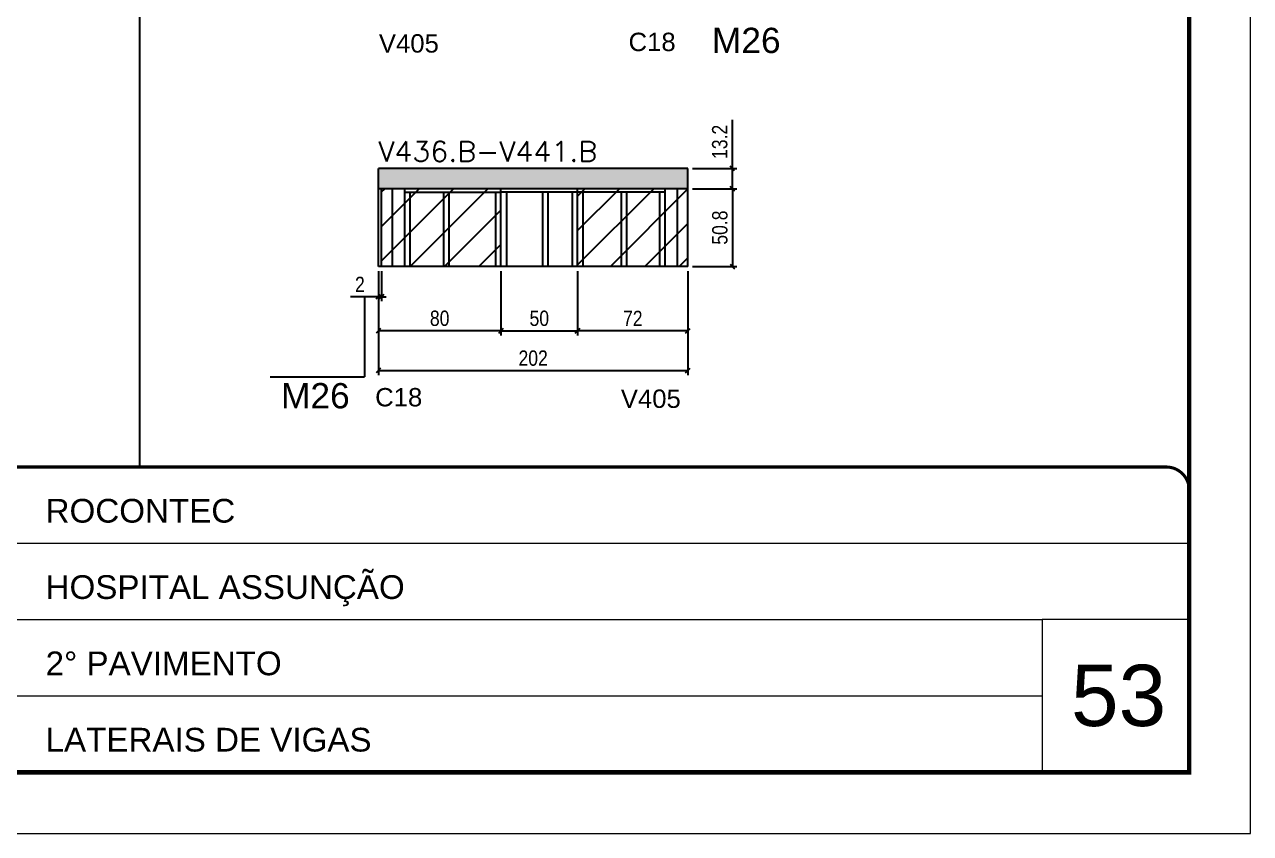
# Model space of a CAD drawing. Extents: x 137137 to 143418, y 10464 to 34486.
# Drawn here: x 137822 to 138622, y 18504 to 19032 of the extents above; entities that cross this region are included whole.
import ezdxf

# ---------------------------------------------------------------- set-up
doc = ezdxf.new("R2010")
doc.units = 0
doc.linetypes.add('CONTINUO', pattern=[0])
doc.linetypes.add('DASHED', pattern=[0.75, 0.5, -0.25])
for name, color, linetype in [('5', 5, 'Continuous'), ('COTA', 241, 'Continuous'), ('NOMENCLATURA', 7, 'Continuous'), ('Painéis', 200, 'Continuous'), ('Reaproveitamento', 251, 'Continuous'), ('SARR_2.2x7', 40, 'Continuous'), ('SARR_3.5x7', 81, 'Continuous')]:
    doc.layers.add(name, color=color, linetype=linetype)
for name, color, linetype, lineweight in [('CARIMBO', 255, 'Continuous', 9), ('Folhas', 255, 'Continuous', 9), ('SARRAFO DE PRESSAO', 251, 'DASHED', 9), ('Texto Seção', 7, 'Continuous', 15)]:
    doc.layers.add(name, color=color, linetype=linetype, lineweight=lineweight)
doc.styles.add('ARIAL', font='arial.ttf')
doc.styles.add('COTA TECNICA', font='techl___.ttf', dxfattribs={"height": 10})
doc.styles.add('REGUA-120', font='ROMANS.shx', dxfattribs={"height": 15})
doc.styles.get("Standard").update_dxf_attribs({"font": 'arial.ttf'})
doc.dimstyles.new('PAINEL', dxfattribs={"dimtxt": 10, "dimasz": 3, "dimexe": 3, "dimexo": 3, "dimgap": 3, "dimtad": 1, "dimdec": 1, "dimzin": 12, "dimdsep": 46, "dimtxsty": 'COTA TECNICA', "dimblk1": 'OBLIQUE', "dimblk2": 'OBLIQUE', "dimsah": 1, "dimcen": 0.9, "dimclrd": 4, "dimclre": 4, "dimclrt": 240, "dimadec": 1, "dimazin": 3, "dimtfac": 1, "dimtdec": 1, "dimtmove": 0, "dimatfit": 3, "dimfxl": 1, "dimtolj": 1, "dimtzin": 12, "dimarcsym": 0})

# ---------------------------------------------------------------- blocks, each defined once
blk = doc.blocks.new('9999999999')
at = {"color": 30, "linetype": 'CONTINUO'}
for p, q in [((98564.56, 34379.64), (99583.98, 34379.64)), ((98564.56, 34329.83), (99487.98, 34329.83)), ((99583.98, 34329.83), (99487.98, 34329.83)), ((99487.98, 34329.83), (99487.98, 34230.21)), ((98564.56, 34280.02), (99487.98, 34280.02))]:
    blk.add_line(p, q, dxfattribs=at)
at = {"color": 30, "linetype": 'CONTINUO', "const_width": 2}
blk.add_lwpolyline([(99583.98, 34230.21), (99583.98, 34414.45, 0.414214), (99568.98, 34429.45), (98228.98, 34429.45, 0.414214), (98213.98, 34414.45), (98213.98, 34245.21, 0.414214), (98228.98, 34230.21), (99583.98, 34230.21)], format="xyb", dxfattribs=at)
at = {"layer": 'Folhas'}
blk.add_lwpolyline([(98138.98, 34190.21), (99623.98, 34190.21), (99623.98, 35240.21), (98138.98, 35240.21)], close=True, dxfattribs=at)
at = {"layer": 'Folhas', "color": 30, "const_width": 3}
blk.add_lwpolyline([(98213.98, 34230.21), (99583.98, 34230.21), (99583.98, 35200.21), (98213.98, 35200.21)], close=True, dxfattribs=at)
at = {"color": 7, "linetype": 'Continuous', "ltscale": 5, "style": 'ARIAL'}
for s, height, p in [('ROCONTEC', 15.483, (98837.68, 34393.13)), ('HOSPITAL ASSUNÇÃO', 15.4829, (98837.68, 34343.32)), ('2° PAVIMENTO', 15.4829, (98837.68, 34293.51)), ('LATERAIS DE VIGAS', 15.4829, (98837.68, 34243.7))]:
    blk.add_text(s, height=height, dxfattribs=at).set_placement(p)
blk = doc.blocks.new('_Oblique')
at = {"color": 0, "linetype": 'ByBlock', "lineweight": -2}
blk.add_line((-0.5, -0.5), (0.5, 0.5), dxfattribs=at)
blk = doc.blocks.new('*D1876')
at = {"layer": 'COTA', "color": 4, "lineweight": -2, "ltscale": 25, "transparency": 16777216}
for p, q in [((138053.14, 18871.4), (138053.14, 18803.44)), ((138255.18, 18871.4), (138255.18, 18803.44)), ((138053.14, 18806.44), (138255.18, 18806.44))]:
    blk.add_line(p, q, dxfattribs=at)
at = {"layer": 'Defpoints', "color": 0, "ltscale": 25, "transparency": 16777216}
for p in [(138053.14, 18874.4), (138255.18, 18874.4), (138255.18, 18806.44)]:
    blk.add_point(p, dxfattribs=at)
at = {"layer": 'COTA', "color": 4, "lineweight": -2, "ltscale": 25, "transparency": 16777216, "xscale": 3, "yscale": 3, "zscale": 3, "rotation": 180}
blk.add_blockref('_Oblique', (138053.14, 18806.44), dxfattribs=at)
at = {"layer": 'COTA', "color": 4, "lineweight": -2, "ltscale": 25, "transparency": 16777216, "xscale": 3, "yscale": 3, "zscale": 3}
blk.add_blockref('_Oblique', (138255.18, 18806.44), dxfattribs=at)
at = {"layer": 'COTA', "color": 240, "ltscale": 25, "transparency": 16777216, "insert": (138154.16, 18814.54), "char_height": 10, "attachment_point": 5, "style": 'COTA TECNICA'}
blk.add_mtext('\\A1;202', dxfattribs=at)
blk = doc.blocks.new('*D1877')
at = {"layer": 'COTA', "color": 4, "lineweight": -2, "ltscale": 25, "transparency": 16777216}
for p, q in [((138183.18, 18871.4), (138183.18, 18829.42)), ((138255.18, 18871.4), (138255.18, 18829.42)), ((138255.18, 18832.42), (138183.18, 18832.42))]:
    blk.add_line(p, q, dxfattribs=at)
at = {"layer": 'Defpoints', "color": 0, "ltscale": 25, "transparency": 16777216}
for p in [(138183.18, 18874.4), (138255.18, 18874.4), (138183.18, 18832.42)]:
    blk.add_point(p, dxfattribs=at)
at = {"layer": 'COTA', "color": 4, "lineweight": -2, "ltscale": 25, "transparency": 16777216, "xscale": 3, "yscale": 3, "zscale": 3, "rotation": 180}
blk.add_blockref('_Oblique', (138183.18, 18832.42), dxfattribs=at)
at = {"layer": 'COTA', "color": 4, "lineweight": -2, "ltscale": 25, "transparency": 16777216, "xscale": 3, "yscale": 3, "zscale": 3}
blk.add_blockref('_Oblique', (138255.18, 18832.42), dxfattribs=at)
at = {"layer": 'COTA', "color": 240, "ltscale": 25, "transparency": 16777216, "insert": (138219.18, 18840.5), "char_height": 10, "attachment_point": 5, "style": 'COTA TECNICA'}
blk.add_mtext('\\A1;72', dxfattribs=at)
blk = doc.blocks.new('*D1627')
at = {"layer": 'COTA', "color": 4, "lineweight": -2, "ltscale": 25, "transparency": 16777216}
for p, q in [((138053.14, 18871.4), (138053.14, 18829.42)), ((138133.18, 18871.4), (138133.18, 18829.42)), ((138133.18, 18832.42), (138053.14, 18832.42))]:
    blk.add_line(p, q, dxfattribs=at)
at = {"layer": 'Defpoints', "color": 0, "ltscale": 25, "transparency": 16777216}
for p in [(138053.14, 18874.4), (138133.18, 18874.4), (138053.14, 18832.42)]:
    blk.add_point(p, dxfattribs=at)
at = {"layer": 'COTA', "color": 4, "lineweight": -2, "ltscale": 25, "transparency": 16777216, "xscale": 3, "yscale": 3, "zscale": 3, "rotation": 180}
blk.add_blockref('_Oblique', (138053.14, 18832.42), dxfattribs=at)
at = {"layer": 'COTA', "color": 4, "lineweight": -2, "ltscale": 25, "transparency": 16777216, "xscale": 3, "yscale": 3, "zscale": 3}
blk.add_blockref('_Oblique', (138133.18, 18832.42), dxfattribs=at)
at = {"layer": 'COTA', "color": 240, "ltscale": 25, "transparency": 16777216, "insert": (138093.16, 18840.55), "char_height": 10, "attachment_point": 5, "style": 'COTA TECNICA'}
blk.add_mtext('\\A1;80', dxfattribs=at)
blk = doc.blocks.new('*D1878')
at = {"layer": 'COTA', "color": 4, "lineweight": -2, "ltscale": 25, "transparency": 16777216}
for p, q in [((138053.14, 18871.4), (138053.14, 18851.7)), ((138055.14, 18871.4), (138055.14, 18851.7)), ((138053.14, 18854.7), (138035.03, 18854.7)), ((138055.14, 18854.7), (138053.14, 18854.7)), ((138055.14, 18854.7), (138058.14, 18854.7))]:
    blk.add_line(p, q, dxfattribs=at)
at = {"layer": 'Defpoints', "color": 0, "ltscale": 25, "transparency": 16777216}
for p in [(138053.14, 18874.4), (138055.14, 18874.4), (138053.14, 18854.7)]:
    blk.add_point(p, dxfattribs=at)
at = {"layer": 'COTA', "color": 4, "lineweight": -2, "ltscale": 25, "transparency": 16777216, "xscale": 3, "yscale": 3, "zscale": 3}
blk.add_blockref('_Oblique', (138053.14, 18854.7), dxfattribs=at)
at = {"layer": 'COTA', "color": 4, "lineweight": -2, "ltscale": 25, "transparency": 16777216, "xscale": 3, "yscale": 3, "zscale": 3, "rotation": 180}
blk.add_blockref('_Oblique', (138055.14, 18854.7), dxfattribs=at)
at = {"layer": 'COTA', "color": 240, "ltscale": 25, "transparency": 16777216, "insert": (138041.09, 18862.7), "char_height": 10, "attachment_point": 5, "style": 'COTA TECNICA'}
blk.add_mtext('\\A1;2', dxfattribs=at)
blk = doc.blocks.new('*D1879')
at = {"layer": 'COTA', "color": 4, "lineweight": -2, "ltscale": 25, "transparency": 16777216}
for p, q in [((138258.18, 18925.2), (138287.17, 18925.2)), ((138284.17, 18925.2), (138284.17, 18874.4)), ((138258.18, 18874.4), (138287.17, 18874.4))]:
    blk.add_line(p, q, dxfattribs=at)
at = {"layer": 'Defpoints', "color": 0, "ltscale": 25, "transparency": 16777216}
for p in [(138255.18, 18925.2), (138255.18, 18874.4), (138284.17, 18874.4)]:
    blk.add_point(p, dxfattribs=at)
at = {"layer": 'COTA', "color": 4, "lineweight": -2, "ltscale": 25, "transparency": 16777216, "xscale": 3, "yscale": 3, "zscale": 3}
for p, rotation in [((138284.17, 18925.2), 90), ((138284.17, 18874.4), 270)]:
    blk.add_blockref('_Oblique', p, dxfattribs=dict(at, rotation=rotation))
at = {"layer": 'COTA', "color": 240, "ltscale": 25, "transparency": 16777216, "insert": (138276.04, 18899.8), "char_height": 10, "attachment_point": 5, "rotation": 90, "style": 'COTA TECNICA'}
blk.add_mtext('\\A1;50.8', dxfattribs=at)
blk = doc.blocks.new('*D1880')
at = {"layer": 'COTA', "color": 4, "lineweight": -2, "ltscale": 25, "transparency": 16777216}
for p, q in [((138284.17, 18938.4), (138284.17, 18970.13)), ((138258.18, 18938.4), (138287.17, 18938.4)), ((138284.17, 18925.2), (138284.17, 18938.4)), ((138258.18, 18925.2), (138287.17, 18925.2))]:
    blk.add_line(p, q, dxfattribs=at)
at = {"layer": 'Defpoints', "color": 0, "ltscale": 25, "transparency": 16777216}
for p in [(138255.18, 18938.4), (138284.17, 18938.4), (138255.18, 18925.2)]:
    blk.add_point(p, dxfattribs=at)
at = {"layer": 'COTA', "color": 4, "lineweight": -2, "ltscale": 25, "transparency": 16777216, "xscale": 3, "yscale": 3, "zscale": 3}
for p, rotation in [((138284.17, 18938.4), 90), ((138284.17, 18925.2), 270)]:
    blk.add_blockref('_Oblique', p, dxfattribs=dict(at, rotation=rotation))
at = {"layer": 'COTA', "color": 240, "ltscale": 25, "transparency": 16777216, "insert": (138275.96, 18955.76), "char_height": 10, "attachment_point": 5, "rotation": 90, "style": 'COTA TECNICA'}
blk.add_mtext('\\A1;13.2', dxfattribs=at)
blk = doc.blocks.new('*D1898')
at = {"layer": 'COTA', "color": 4, "lineweight": -2, "ltscale": 25, "transparency": 16777216}
for p, q in [((138133.18, 18871.4), (138133.18, 18829.42)), ((138183.18, 18871.4), (138183.18, 18829.42)), ((138133.18, 18832.42), (138183.18, 18832.42))]:
    blk.add_line(p, q, dxfattribs=at)
at = {"layer": 'Defpoints', "color": 0, "ltscale": 25, "transparency": 16777216}
for p in [(138133.18, 18874.4), (138183.18, 18874.4), (138183.18, 18832.42)]:
    blk.add_point(p, dxfattribs=at)
at = {"layer": 'COTA', "color": 4, "lineweight": -2, "ltscale": 25, "transparency": 16777216, "xscale": 3, "yscale": 3, "zscale": 3, "rotation": 180}
blk.add_blockref('_Oblique', (138133.18, 18832.42), dxfattribs=at)
at = {"layer": 'COTA', "color": 4, "lineweight": -2, "ltscale": 25, "transparency": 16777216, "xscale": 3, "yscale": 3, "zscale": 3}
blk.add_blockref('_Oblique', (138183.18, 18832.42), dxfattribs=at)
at = {"layer": 'COTA', "color": 240, "ltscale": 25, "transparency": 16777216, "insert": (138158.18, 18840.53), "char_height": 10, "attachment_point": 5, "style": 'COTA TECNICA'}
blk.add_mtext('\\A1;50', dxfattribs=at)

msp = doc.modelspace()

# ---------------------------------------------------------------- hatches: boundary and pattern name
at = {"layer": 'COTA', "linetype": 'ByBlock'}
h = msp.add_hatch(dxfattribs=at)
h.set_pattern_fill('AR-CONC', color=256, scale=0.03)
h.set_pattern_definition([(50, (-1322.3473, -14254.227), (5.46554007, -0.47817257), [0.5715, -6.2865]), (355, (-1322.347, -14254.227), (-1.05730264, 5.73170536), [0.4572, -5.02921753]), (100.4514447, (-1321.892, -14254.267), (4.40823741, 5.25353256), [0.48570026, -5.34270734]), (46.1842, (-1322.347, -14252.703), (8.13237123, -1.26126984), [0.85725, -9.42975]), (96.6355576, (-1321.6696, -14252.808), (7.122124, 7.42278374), [0.7285507, -8.01406824]), (351.184151, (-1322.347, -14252.703), (7.122124, 7.42278374), [0.685799, -7.54379196]), (21, (-1321.5853, -14253.084), (4.54843174, -3.06795595), [0.5715, -6.2865]), (326, (-1321.585, -14253.084), (1.85406085, 5.52563898), [0.4572, -5.0292]), (71.451445, (-1321.206, -14253.3396), (6.40249258, 2.45768307), [0.48570026, -5.34269813]), (37.5, (-1322.3473, -14254.227), (0.092658098, 2.536651166), [0, -4.96824, 0, -5.1054, 0, -5.04825]), (7.5, (-1322.3473, -14254.227), (2.004589875, 3.005417245), [0, -2.91084, 0, -4.85394, 0, -1.92405]), (327.5, (-1324.0465, -14254.227), (4.067717855, -0.17186232), [0, -1.905, 0, -5.9436, 0, -7.8867]), (317.5, (-1324.8085, -14254.227), (4.44387544, 0.76279473), [0, -2.4765, 0, -3.94716, 0, -5.6007])])
h.paths.add_polyline_path([(138255.18, 18925.2), (138255.18, 18938.4), (138053.14, 18938.4), (138053.14, 18925.2)])
at = {"layer": 'Reaproveitamento', "ltscale": 25}
h = msp.add_hatch(dxfattribs=at)
h.set_pattern_fill('ANSI31', color=256, scale=5)
h.set_pattern_definition([(45, (-1585, -4e-12), (-11.2253202, 11.2253202), [])])
h.paths.add_polyline_path([(138133.18, 18874.4), (138133.18, 18925.2), (138055.14, 18925.2), (138055.14, 18874.4)])
h = msp.add_hatch(dxfattribs=at)
h.set_pattern_fill('ANSI31', color=256, scale=5)
h.set_pattern_definition([(45, (-1589, -4e-12), (-11.2253202, 11.2253202), [])])
h.paths.add_polyline_path([(138255.18, 18874.4), (138255.18, 18925.2), (138183.18, 18925.2), (138183.18, 18874.4)])

# ---------------------------------------------------------------- linework, layer by layer
at = {"layer": 'COTA', "linetype": 'ByBlock'}
for p, q in [((137897.29, 19514.3), (137897.29, 18743.54)), ((138255.18, 18938.4), (138053.14, 18938.4)), ((138053.14, 18925.2), (138053.14, 18938.4)), ((138255.18, 18925.2), (138255.18, 18938.4))]:
    msp.add_line(p, q, dxfattribs=at)
at = {"layer": 'NOMENCLATURA', "linetype": 'Continuous'}
for p in [(138044.09, 18854.7), (137982.6, 18802.3)]:
    msp.add_line(p, (138044.09, 18802.3), dxfattribs=at)
at = {"layer": 'Painéis'}
for p, q in [((138255.18, 18925.2), (138053.14, 18925.2)), ((138255.18, 18874.4), (138053.14, 18874.4))]:
    msp.add_line(p, q, dxfattribs=at)
at = {"layer": 'Painéis', "ltscale": 25}
for p, q in [((138053.14, 18874.4), (138053.14, 18925.2)), ((138055.14, 18874.4), (138055.14, 18925.2)), ((138133.18, 18874.4), (138133.18, 18925.2)), ((138183.18, 18874.4), (138183.18, 18925.2)), ((138255.18, 18874.4), (138255.18, 18925.2))]:
    msp.add_line(p, q, dxfattribs=at)
at = {"layer": 'SARR_2.2x7', "linetype": 'Continuous'}
for p, q in [((138062.14, 18925.2), (138062.14, 18874.4)), ((138070.14, 18923), (138133.18, 18923)), ((138183.18, 18923), (138133.18, 18923)), ((138240.18, 18923), (138183.18, 18923)), ((138248.18, 18925.2), (138248.18, 18874.4))]:
    msp.add_line(p, q, dxfattribs=at)
at = {"layer": 'SARR_3.5x7'}
for p, q in [((138070.14, 18925.2), (138070.14, 18874.4)), ((138073.64, 18923), (138073.64, 18874.4)), ((138095.73, 18923), (138095.73, 18874.4)), ((138099.23, 18923), (138099.23, 18874.4)), ((138129.68, 18923), (138129.68, 18874.4)), ((138136.68, 18923), (138136.68, 18874.4)), ((138160.18, 18923), (138160.18, 18874.4)), ((138163.68, 18923), (138163.68, 18874.4)), ((138179.68, 18923), (138179.68, 18874.4)), ((138186.68, 18923), (138186.68, 18874.4)), ((138211.68, 18923), (138211.68, 18874.4)), ((138215.18, 18923), (138215.18, 18874.4)), ((138236.68, 18923), (138236.68, 18874.4)), ((138240.18, 18925.2), (138240.18, 18874.4))]:
    msp.add_line(p, q, dxfattribs=at)

# ---------------------------------------------------------------- block references
at = {"layer": 'SARRAFO DE PRESSAO', "color": 6, "linetype": 'ByBlock'}
msp.add_blockref('9999999999', (38998.31, -15685.91), dxfattribs=at)

# ---------------------------------------------------------------- texts
at = {"layer": '5', "linetype": 'Continuous'}
for s, rotation, p in [('V405', 359.99996, (138053.48, 19014.04)), ('C18', 359.99996, (138216.42, 19015.01)), ('C18', 0.00004, (138051.05, 18783.08)), ('V405', 0.00004, (138211.38, 18782.11))]:
    msp.add_text(s, height=12, rotation=rotation, dxfattribs=at).set_placement(p)
at = {"layer": 'CARIMBO', "style": 'ARIAL'}
msp.add_text('53', height=40, dxfattribs=at).set_placement((138505.15, 18574.44))
at = {"layer": 'NOMENCLATURA', "linetype": 'Continuous'}
for p in [(138270.82, 19013.75), (137989.61, 18781.82)]:
    msp.add_text('M26', height=16.5, dxfattribs=at).set_placement(p)
at = {"layer": 'Texto Seção', "style": 'REGUA-120', "width": 1.05}
msp.add_text('V436.B-V441.B', height=13, dxfattribs=at).set_placement((138053.13, 18943.01))

# ---------------------------------------------------------------- dimensions: what is measured, and where the dimension line sits
at = {"layer": 'COTA', "ltscale": 25}
for base, p1, p2, angle, picture, middle in [((138284.17, 18938.4), (138255.18, 18925.2), (138255.18, 18938.4), 90, '*D1880', (138275.96, 18955.76)), ((138284.17, 18874.4), (138255.18, 18925.2), (138255.18, 18874.4), 90, '*D1879', (138276.04, 18899.8)), ((138053.14, 18854.7), (138055.14, 18874.4), (138053.14, 18874.4), 180, '*D1878', (138041.09, 18862.7)), ((138255.18, 18806.44), (138053.14, 18874.4), (138255.18, 18874.4), 180, '*D1876', (138154.16, 18814.54)), ((138183.18, 18832.42), (138255.18, 18874.4), (138183.18, 18874.4), 180, '*D1877', (138219.18, 18840.5))]:
    dim = msp.add_linear_dim(base=base, p1=p1, p2=p2, angle=angle, dimstyle='PAINEL', dxfattribs=at)
    dim.commit()
    dim.dimension.update_dxf_attribs({"geometry": picture, "text_midpoint": middle})
dim = msp.add_linear_dim(base=(138053.14, 18832.42), p1=(138133.18, 18874.4), p2=(138053.14, 18874.4), angle=180, dimstyle='PAINEL', override={"dimtmove": 1}, dxfattribs=at)
dim.commit()
dim.dimension.update_dxf_attribs({"geometry": '*D1627', "text_midpoint": (138093.16, 18840.55)})
dim = msp.add_linear_dim(base=(138183.18, 18832.42), p1=(138133.18, 18874.4), p2=(138183.18, 18874.4), dimstyle='PAINEL', dxfattribs=at)
dim.commit()
dim.dimension.update_dxf_attribs({"geometry": '*D1898', "text_midpoint": (138158.18, 18840.53)})

doc.saveas('drawing.dxf')
